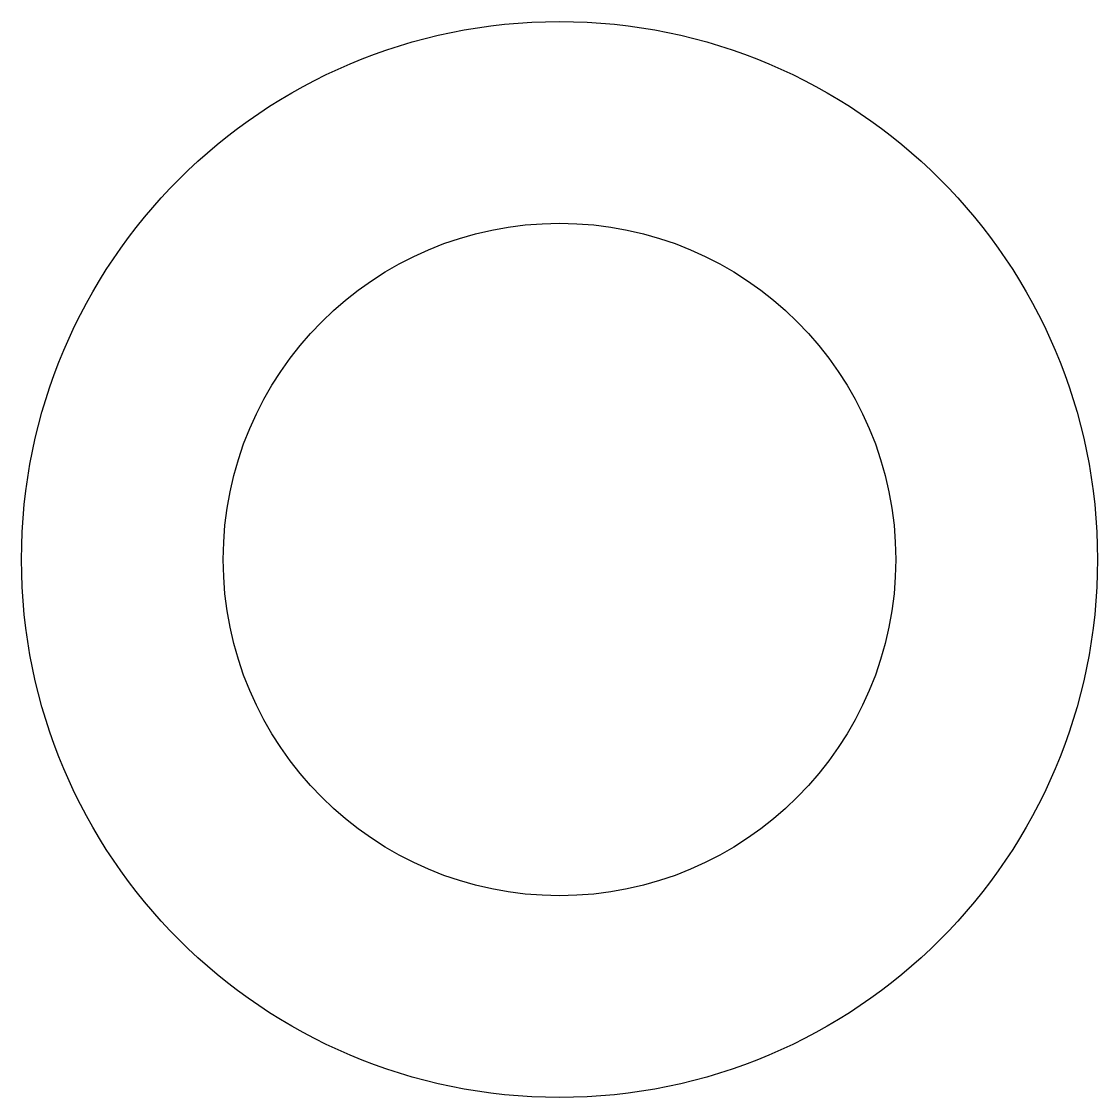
# Model space of a CAD drawing. Header units: millimetres. Extents: x -1.6 to 1.6, y -1.6 to 1.6.
import ezdxf

# ---------------------------------------------------------------- set-up
doc = ezdxf.new("R2010")
doc.units = ezdxf.units.MM

msp = doc.modelspace()

# ---------------------------------------------------------------- linework, layer by layer
at = {"transparency": 33554687}
for radius in [1.6, 1]:
    msp.add_circle((0, 0), radius, dxfattribs=at)

doc.saveas('drawing.dxf')
